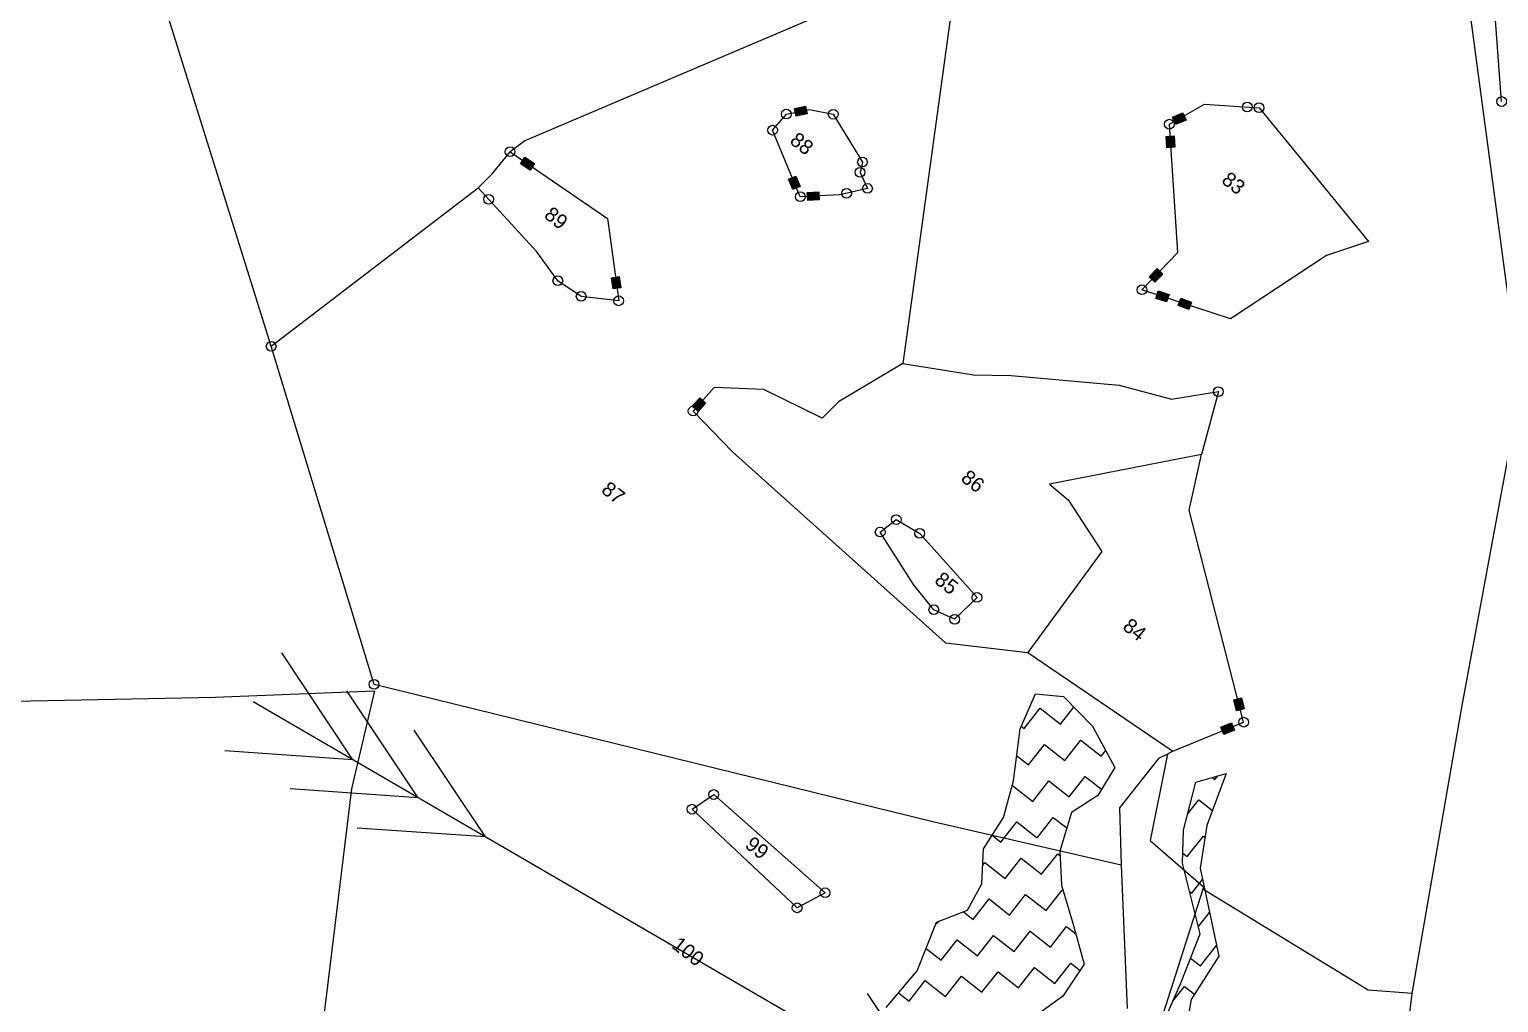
# Model space of a CAD drawing. Header units: metres. Extents: x 316400 to 324250, y 1868140 to 1873603.
# Drawn here: x 319768 to 320680, y 1870624 to 1871228 of the extents above; entities that cross this region are included whole.
import ezdxf

# ---------------------------------------------------------------- set-up
doc = ezdxf.new("R2010")
doc.units = ezdxf.units.M
for name, color, linetype in [('POLY_HATCH', 12, 'Continuous'), ('POLY_PARCEL', 6, 'Continuous'), ('POLY_ROAD', 30, 'Continuous'), ('POLY_WATER', 4, 'Continuous'), ('TEXT_PARCEL', 7, 'Continuous')]:
    doc.layers.add(name, color=color, linetype=linetype)
doc.styles.add('TEXT_MAP', font='')
doc.styles.get('TEXT_MAP').set_extended_font_data('Kruti Dev 050')

msp = doc.modelspace()

# ---------------------------------------------------------------- hatches: boundary and pattern name
for points in [[(320250.59, 1871175.55), (320249.57, 1871180.32), (320242.67, 1871178.83), (320243.69, 1871174.06)], [(320485.67, 1871171.75), (320483.78, 1871176.25), (320477.28, 1871173.51), (320479.17, 1871169.01)], [(320473.87, 1871154.5), (320478.74, 1871154.83), (320478.27, 1871161.87), (320473.4, 1871161.54)], [(320078.53, 1871140.65), (320081.23, 1871144.71), (320075.35, 1871148.62), (320072.65, 1871144.55)], [(320243.51, 1871136.98), (320239, 1871135.1), (320241.71, 1871128.59), (320246.22, 1871130.46)], [(320257.88, 1871122.21), (320257.66, 1871127.09), (320250.61, 1871126.77), (320250.83, 1871121.89)], [(320471.21, 1871076.18), (320467.71, 1871079.57), (320462.8, 1871074.5), (320466.3, 1871071.11)], [(320133.92, 1871074.55), (320129.09, 1871073.88), (320130.05, 1871066.89), (320134.88, 1871067.56)], [(320473.63, 1871058.82), (320475.15, 1871063.46), (320468.44, 1871065.66), (320466.92, 1871061.02)], [(320487.36, 1871054.2), (320489.04, 1871058.79), (320482.4, 1871061.2), (320480.73, 1871056.62)], [(320187.46, 1870996.15), (320183.81, 1870999.39), (320179.12, 1870994.11), (320182.78, 1870990.87)], [(320520.03, 1870813.26), (320515.3, 1870812.05), (320517.06, 1870805.21), (320521.79, 1870806.43)], [(320507.37, 1870794.96), (320509.22, 1870790.45), (320515.75, 1870793.13), (320513.89, 1870797.64)]]:
    msp.add_hatch(color=256).paths.add_polyline_path(points)

# ---------------------------------------------------------------- linework, layer by layer
for points in [[(320242.67, 1871178.83), (320249.57, 1871180.32), (320250.59, 1871175.55), (320243.69, 1871174.06)], [(320477.28, 1871173.51), (320483.78, 1871176.25), (320485.67, 1871171.75), (320479.17, 1871169.01)], [(320478.27, 1871161.87), (320478.74, 1871154.83), (320473.87, 1871154.5), (320473.4, 1871161.54)], [(320075.35, 1871148.62), (320081.23, 1871144.71), (320078.53, 1871140.65), (320072.65, 1871144.55)], [(320241.71, 1871128.59), (320239, 1871135.1), (320243.51, 1871136.98), (320246.22, 1871130.46)], [(320250.61, 1871126.77), (320257.66, 1871127.09), (320257.88, 1871122.21), (320250.83, 1871121.89)], [(320462.8, 1871074.5), (320467.71, 1871079.57), (320471.21, 1871076.18), (320466.3, 1871071.11)], [(320130.05, 1871066.89), (320129.09, 1871073.88), (320133.92, 1871074.55), (320134.88, 1871067.56)], [(320468.44, 1871065.66), (320475.15, 1871063.46), (320473.63, 1871058.82), (320466.92, 1871061.02)], [(320482.4, 1871061.2), (320489.04, 1871058.79), (320487.36, 1871054.2), (320480.73, 1871056.62)], [(320179.12, 1870994.11), (320183.81, 1870999.39), (320187.46, 1870996.15), (320182.78, 1870990.87)], [(320517.06, 1870805.21), (320515.3, 1870812.05), (320520.03, 1870813.26), (320521.79, 1870806.43)], [(320515.75, 1870793.13), (320509.22, 1870790.45), (320507.37, 1870794.96), (320513.89, 1870797.64)]]:
    msp.add_lwpolyline(points, close=True)
for points in [[(319968.54, 1870774.69), (319924.42, 1870841.03)], [(320009, 1870751.17), (319964.87, 1870817.51)], [(320332.12, 1870563.32), (319906.74, 1870810.62)], [(320050.77, 1870726.88), (320006.65, 1870793.22)], [(319968.54, 1870774.69), (319889.05, 1870780.21)], [(320009, 1870751.17), (319929.51, 1870756.69)], [(320050.77, 1870726.88), (319971.29, 1870732.4)], [(320332.12, 1870563.32), (320287.99, 1870629.66)]]:
    msp.add_lwpolyline(points)
for centre in [(320237.61, 1871175.4), (320266.67, 1871175.34), (320523.66, 1871179.84), (320530.99, 1871179.36), (320681.55, 1871183.22), (320475.33, 1871169.15), (320229.03, 1871165.44), (320066.13, 1871152.07), (320283.37, 1871139.22), (320284.86, 1871145.63), (320052.81, 1871122.59), (320246.21, 1871124.13), (320274.96, 1871126.21), (320287.97, 1871129.28), (320095.74, 1871072.02), (320458.34, 1871066.4), (320110.23, 1871062.33), (320133.52, 1871059.56), (319917.81, 1871031.33), (320505.78, 1871003.19), (320179.72, 1870991.1), (320305.79, 1870923.82), (320295.84, 1870916.02), (320320.4, 1870915.22), (320355.99, 1870875.49), (320329.15, 1870867.9), (320342.01, 1870861.94), (319981.65, 1870821.51), (320521.41, 1870798.1), (320192.49, 1870753.2), (320179.08, 1870744.1), (320261.66, 1870692.22), (320244.29, 1870682.88)]:
    msp.add_circle(centre, 3.02)
at = {"layer": 'POLY_HATCH'}
for p, q in [((320382.63, 1870793.91), (320392.33, 1870815.62)), ((320392.33, 1870815.62), (320409.68, 1870814.07)), ((320409.68, 1870814.07), (320427.62, 1870795.68)), ((320427.62, 1870795.68), (320441.59, 1870770.04)), ((320378.54, 1870761.75), (320382.63, 1870793.91)), ((320441.59, 1870770.04), (320430.89, 1870752.56)), ((320372.34, 1870739.01), (320378.54, 1870761.75)), ((320484.12, 1870730.98), (320491.71, 1870760.79)), ((320491.71, 1870760.79), (320510.6, 1870766.25)), ((320510.6, 1870766.25), (320498.64, 1870733.89)), ((320430.89, 1870752.56), (320414.51, 1870742.14)), ((320414.51, 1870742.14), (320407.39, 1870718.15)), ((320359.96, 1870719.4), (320372.34, 1870739.01)), ((320498.64, 1870733.89), (320494.44, 1870707.42)), ((320483.46, 1870710.65), (320484.12, 1870730.98)), ((320358.95, 1870697.77), (320359.96, 1870719.4)), ((320407.39, 1870718.15), (320408.36, 1870696.93)), ((320494.55, 1870666.75), (320483.46, 1870710.65)), ((320494.44, 1870707.42), (320506.08, 1870652.93)), ((320350.04, 1870681.47), (320358.95, 1870697.77)), ((320408.36, 1870696.93), (320415.32, 1870673.35)), ((320330.87, 1870674.09), (320350.04, 1870681.47)), ((320318.8, 1870643.88), (320330.87, 1870674.09)), ((320415.32, 1870673.35), (320422.51, 1870647.87)), ((320482.64, 1870636.76), (320494.55, 1870666.75)), ((320506.08, 1870652.93), (320488.79, 1870625.97)), ((320299.57, 1870621.03), (320318.8, 1870643.88)), ((320422.51, 1870647.87), (320409.18, 1870628.14)), ((320467.83, 1870603.07), (320482.64, 1870636.76)), ((320409.18, 1870628.14), (320388.07, 1870612.8)), ((320488.79, 1870625.97), (320484.17, 1870599.19))]:
    msp.add_line(p, q, dxfattribs=at)
at = {"layer": 'POLY_HATCH', "linetype": 'Continuous'}
for p, q in [((320385.18, 1870794.17), (320395.13, 1870806.83)), ((320395.13, 1870806.83), (320407.79, 1870796.89)), ((320407.79, 1870796.89), (320416.11, 1870807.49)), ((320383.38, 1870795.59), (320385.18, 1870794.17)), ((320410.51, 1870774.29), (320420.45, 1870786.95)), ((320420.45, 1870786.95), (320433.11, 1870777.01)), ((320380.52, 1870777.36), (320387.91, 1870771.57)), ((320387.91, 1870771.57), (320397.85, 1870784.23)), ((320397.85, 1870784.23), (320410.51, 1870774.29)), ((320433.11, 1870777.01), (320435.88, 1870780.53)), ((320377.65, 1870758.5), (320377.96, 1870758.9)), ((320377.96, 1870758.9), (320390.63, 1870748.96)), ((320390.63, 1870748.96), (320400.57, 1870761.63)), ((320400.57, 1870761.63), (320413.23, 1870751.68)), ((320413.23, 1870751.68), (320423.17, 1870764.35)), ((320423.17, 1870764.35), (320433.26, 1870756.43)), ((320502.09, 1870763.79), (320503.65, 1870762.57)), ((320503.65, 1870762.57), (320505.34, 1870764.73)), ((320486.65, 1870740.93), (320493.71, 1870749.91)), ((320493.71, 1870749.91), (320502.12, 1870743.3)), ((320370.74, 1870723.64), (320380.69, 1870736.3)), ((320380.69, 1870736.3), (320393.35, 1870726.36)), ((320393.35, 1870726.36), (320403.29, 1870739.02)), ((320403.29, 1870739.02), (320411.64, 1870732.47)), ((320365.32, 1870727.89), (320370.74, 1870723.64)), ((320486.49, 1870714.64), (320496.43, 1870727.3)), ((320496.43, 1870727.3), (320497.46, 1870726.49)), ((320373.47, 1870701.03), (320383.41, 1870713.7)), ((320383.41, 1870713.7), (320396.07, 1870703.75)), ((320396.07, 1870703.75), (320406.01, 1870716.42)), ((320406.01, 1870716.42), (320407.52, 1870715.23)), ((320483.66, 1870716.86), (320486.49, 1870714.64)), ((320359.49, 1870709.3), (320360.8, 1870710.97)), ((320360.8, 1870710.97), (320373.47, 1870701.03)), ((320489.21, 1870692.04), (320495.91, 1870700.57)), ((320353.58, 1870675.71), (320363.52, 1870688.37)), ((320363.52, 1870688.37), (320376.19, 1870678.43)), ((320376.19, 1870678.43), (320386.13, 1870691.09)), ((320386.13, 1870691.09), (320398.79, 1870681.15)), ((320398.79, 1870681.15), (320408.73, 1870693.81)), ((320408.73, 1870693.81), (320409.45, 1870693.25)), ((320487.9, 1870693.06), (320489.21, 1870692.04)), ((320347.49, 1870680.49), (320353.58, 1870675.71)), ((320493.4, 1870671.31), (320500.28, 1870680.07)), ((320330.56, 1870673.32), (320330.98, 1870672.99)), ((320330.98, 1870672.99), (320332.27, 1870674.63)), ((320378.91, 1870655.83), (320388.85, 1870668.49)), ((320388.85, 1870668.49), (320401.51, 1870658.55)), ((320401.51, 1870658.55), (320411.45, 1870671.21)), ((320411.45, 1870671.21), (320417.2, 1870666.7)), ((320333.7, 1870650.38), (320343.64, 1870663.05)), ((320343.64, 1870663.05), (320356.3, 1870653.1)), ((320356.3, 1870653.1), (320366.25, 1870665.77)), ((320366.25, 1870665.77), (320378.91, 1870655.83)), ((320494.65, 1870646.83), (320504.59, 1870659.49)), ((320504.59, 1870659.49), (320504.69, 1870659.41)), ((320324.34, 1870657.74), (320333.7, 1870650.38)), ((320488.54, 1870651.62), (320494.65, 1870646.83)), ((320336.42, 1870627.78), (320346.36, 1870640.44)), ((320346.36, 1870640.44), (320359.03, 1870630.5)), ((320359.03, 1870630.5), (320368.97, 1870643.16)), ((320368.97, 1870643.16), (320381.63, 1870633.22)), ((320381.63, 1870633.22), (320391.57, 1870645.88)), ((320391.57, 1870645.88), (320404.23, 1870635.94)), ((320404.23, 1870635.94), (320414.18, 1870648.61)), ((320414.18, 1870648.61), (320419.95, 1870644.07)), ((320313.82, 1870625.06), (320323.76, 1870637.72)), ((320323.76, 1870637.72), (320336.42, 1870627.78)), ((320477.42, 1870624.88), (320484.71, 1870634.17)), ((320484.71, 1870634.17), (320490.92, 1870629.29)), ((320307.28, 1870630.19), (320313.82, 1870625.06))]:
    msp.add_line(p, q, dxfattribs=at)
at = {"layer": 'POLY_PARCEL'}
for p, q in [((319917.81, 1871031.33), (319821.38, 1871340.02)), ((320345.01, 1871276.01), (320309.94, 1871020.69)), ((320274.25, 1871243.32), (320075.17, 1871158.8)), ((320475.33, 1871169.15), (320497.24, 1871181.57)), ((320497.24, 1871181.57), (320530.99, 1871179.36)), ((320530.99, 1871179.36), (320599, 1871096.34)), ((320229.03, 1871165.44), (320237.61, 1871175.4)), ((320237.61, 1871175.4), (320252, 1871178.26)), ((320252, 1871178.26), (320266.67, 1871175.34)), ((320266.67, 1871175.34), (320284.86, 1871145.63)), ((320246.21, 1871124.13), (320229.03, 1871165.44)), ((320480.69, 1871089.48), (320475.33, 1871169.15)), ((320055.21, 1871138.56), (320066.13, 1871152.07)), ((320075.17, 1871158.8), (320066.13, 1871152.07)), ((320066.13, 1871152.07), (320126.51, 1871110.56)), ((320284.86, 1871145.63), (320283.37, 1871139.22)), ((320046.28, 1871129.74), (320055.21, 1871138.56)), ((320283.37, 1871139.22), (320287.97, 1871129.28)), ((319917.81, 1871031.33), (320046.28, 1871129.74)), ((320082.63, 1871089.93), (320046.28, 1871129.74)), ((320270.88, 1871125.24), (320246.21, 1871124.13)), ((320287.97, 1871129.28), (320270.88, 1871125.24)), ((320126.51, 1871110.56), (320133.52, 1871059.56)), ((320599, 1871096.34), (320572.82, 1871087.75)), ((320095.74, 1871072.02), (320082.63, 1871089.93)), ((320458.34, 1871066.4), (320480.69, 1871089.48)), ((320572.82, 1871087.75), (320513.38, 1871048.37)), ((320110.23, 1871062.33), (320095.74, 1871072.02)), ((320133.52, 1871059.56), (320110.23, 1871062.33)), ((320513.38, 1871048.37), (320458.34, 1871066.4)), ((319981.65, 1870821.51), (319917.81, 1871031.33)), ((320309.94, 1871020.69), (320269.95, 1870996.78)), ((320309.94, 1871020.69), (320353.84, 1871013.69)), ((320192.69, 1871005.72), (320179.72, 1870991.1)), ((320223.62, 1871004.52), (320192.69, 1871005.72)), ((320353.84, 1871013.69), (320377.21, 1871013.29)), ((320377.21, 1871013.29), (320444.17, 1871007.23)), ((320444.17, 1871007.23), (320476.69, 1870998.56)), ((320259.91, 1870986.71), (320223.62, 1871004.52)), ((320269.95, 1870996.78), (320259.91, 1870986.71)), ((320476.69, 1870998.56), (320505.78, 1871003.19)), ((320505.78, 1871003.19), (320495.33, 1870964.26)), ((320656.72, 1870806.24), (320692.18, 1870998.37)), ((320179.72, 1870991.1), (320204.21, 1870965.9)), ((320204.21, 1870965.9), (320336.29, 1870847.24)), ((320495.33, 1870964.26), (320400.92, 1870945.72)), ((320487.61, 1870929.61), (320495.33, 1870964.26)), ((320400.92, 1870945.72), (320412.53, 1870936.07)), ((320412.53, 1870936.07), (320433.41, 1870903.9)), ((320295.84, 1870916.02), (320305.79, 1870923.82)), ((320305.79, 1870923.82), (320320.4, 1870915.22)), ((320521.41, 1870798.1), (320487.61, 1870929.61)), ((320316.47, 1870883.42), (320295.84, 1870916.02)), ((320320.4, 1870915.22), (320355.99, 1870875.49)), ((320433.41, 1870903.9), (320387.44, 1870841.35)), ((320329.15, 1870867.9), (320316.47, 1870883.42)), ((320355.99, 1870875.49), (320342.01, 1870861.94)), ((320342.01, 1870861.94), (320329.15, 1870867.9)), ((320336.29, 1870847.24), (320387.44, 1870841.35)), ((320387.44, 1870841.35), (320477.48, 1870780.03)), ((319727.11, 1870810.56), (319883.08, 1870813.61)), ((319883.08, 1870813.61), (319982.01, 1870817.62)), ((319982.01, 1870817.62), (319967.69, 1870756.64)), ((320328.52, 1870736.28), (319981.65, 1870821.51)), ((320625.96, 1870629.67), (320656.72, 1870806.24)), ((320477.48, 1870780.03), (320521.41, 1870798.1)), ((319967.69, 1870756.64), (319945.82, 1870578.1)), ((320179.08, 1870744.1), (320192.49, 1870753.2)), ((320192.49, 1870753.2), (320261.66, 1870692.22)), ((320244.29, 1870682.88), (320179.08, 1870744.1)), ((320445.41, 1870709.41), (320328.52, 1870736.28)), ((320261.66, 1870692.22), (320244.29, 1870682.88)), ((320598.64, 1870631.86), (320496.07, 1870694.4)), ((320625.96, 1870629.67), (320598.64, 1870631.86)), ((320614.95, 1870536.62), (320625.96, 1870629.67))]:
    msp.add_line(p, q, dxfattribs=at)
at = {"layer": 'POLY_ROAD'}
for p, q in [((320658.78, 1871260.84), (320685.75, 1871059.12)), ((320681.55, 1871183.22), (320676.52, 1871249.7))]:
    msp.add_line(p, q, dxfattribs=at)
at = {"layer": 'POLY_WATER'}
for p, q in [((320474.08, 1870778.26), (320463.45, 1870724.61)), ((320474.08, 1870778.26), (320468.55, 1870775.56)), ((320477.48, 1870780.03), (320474.08, 1870778.26)), ((320468.55, 1870775.56), (320444.48, 1870744.9)), ((320444.48, 1870744.9), (320445.41, 1870709.41)), ((320463.45, 1870724.61), (320496.59, 1870696.01)), ((320445.41, 1870709.41), (320449.2, 1870620.33)), ((320496.59, 1870696.01), (320496.07, 1870694.4)), ((320496.07, 1870694.4), (320469.74, 1870612.11))]:
    msp.add_line(p, q, dxfattribs=at)

# ---------------------------------------------------------------- texts
at = {"layer": 'TEXT_PARCEL', "ltscale": 10, "style": 'TEXT_MAP'}
for s, p in [('88', (320239.1, 1871157.77)), ('83', (320507.08, 1871133.21)), ('89', (320086.6, 1871111.57)), ('86', (320345.3, 1870948.29)), ('87', (320122.08, 1870941.03)), ('85', (320328.94, 1870884.97)), ('84', (320445.69, 1870856.21)), ('99', (320211.33, 1870720.73)), ('100', (320165.84, 1870658.55))]:
    msp.add_text(s, height=9.127, rotation=321.86501, dxfattribs=at).set_placement(p)

doc.saveas('drawing.dxf')
